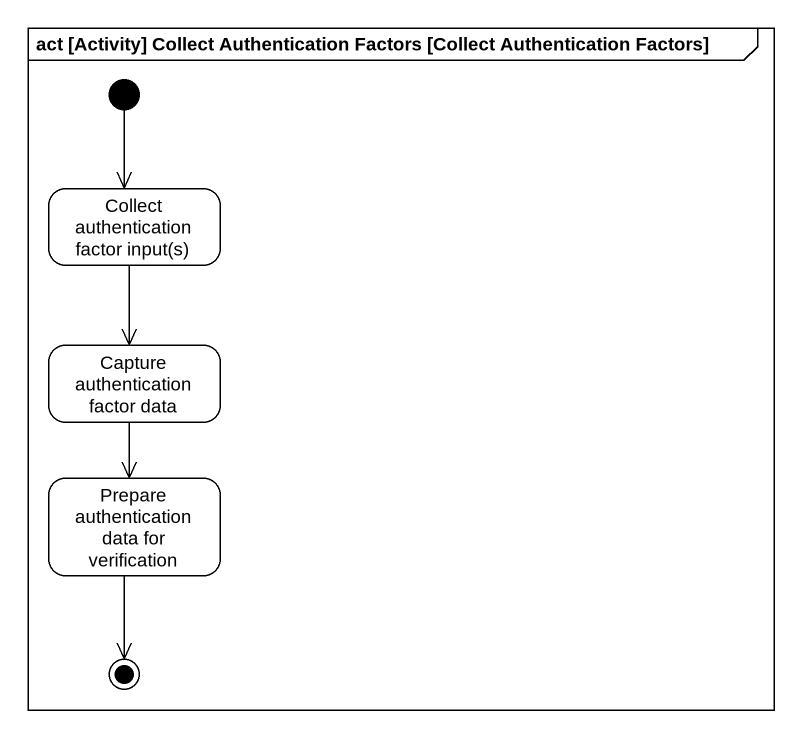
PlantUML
@startuml
mainframe act [Activity] Collect Authentication Factors [Collect Authentication Factors]
hide empty description
state "Collect authentication factor input(s)" as Collect_authentication
state "Capture authentication factor data" as Capture_authentication
state "Prepare authentication data for verification" as Prepare_authentication_data
[*] --> Collect_authentication
Collect_authentication --> Capture_authentication
Capture_authentication --> Prepare_authentication_data
Prepare_authentication_data --> [*]
@enduml
